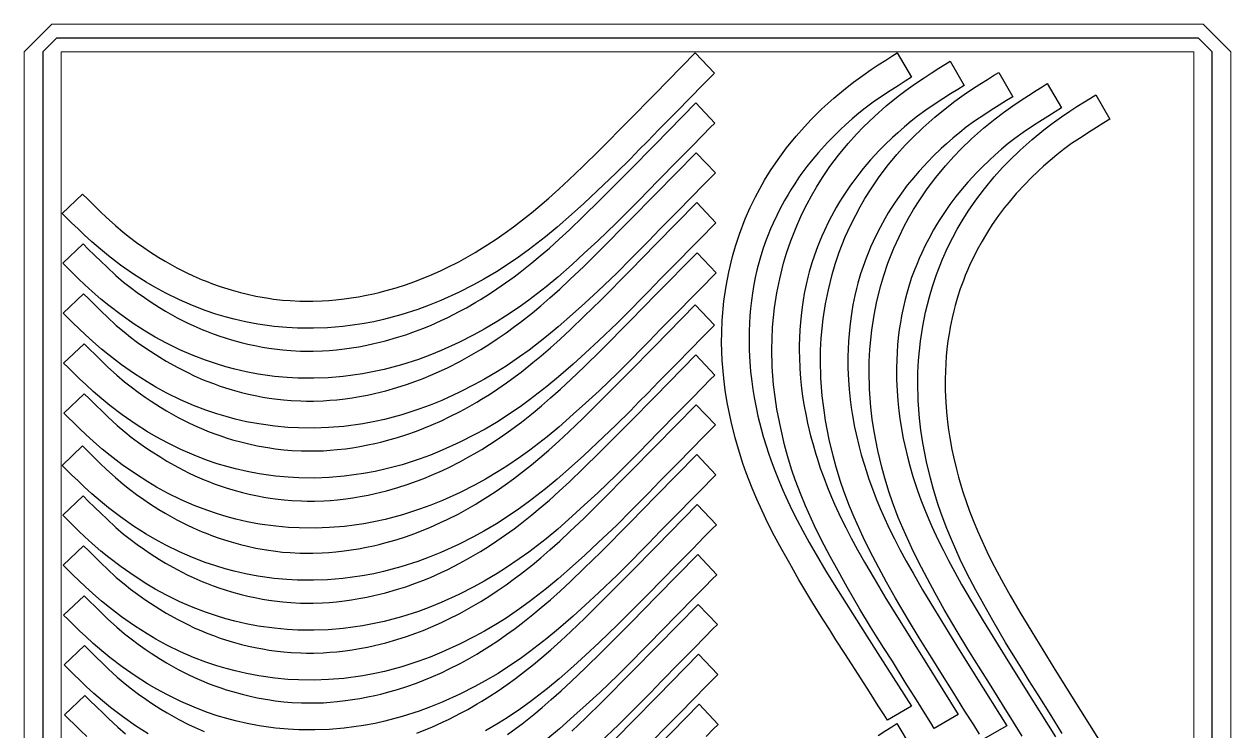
# Model space of a CAD drawing. Header units: millimetres. Extents: x -10628 to 24720, y -21829 to 4032.
# Drawn here: x 13649 to 14949, y -15061 to -14300 of the extents above; entities that cross this region are included whole.
import ezdxf
from ezdxf.enums import TextEntityAlignment as Align
from ezdxf.lldxf.tags import DXFTag

# ---------------------------------------------------------------- set-up
doc = ezdxf.new("R2010")
doc.units = ezdxf.units.MM
doc.layers.add('layer khung van cnc', color=7, linetype='Continuous', lineweight=25, true_color=0xfbf59b)
doc.layers.add('layer mau', color=7, linetype='Continuous')
doc.styles.add('Text Dim', font='arial.ttf')
tags = doc.linetypes.add('KVVIENMAY', pattern='A,46.311228,-10.280676,["KV VIỀN MÁY",Text Dim,S=10.028098,R=0,X=0,Y=-4.346144],-100.988212', length=157.580116).pattern_tags.tags
tags[6] = DXFTag(74, 10)

# ---------------------------------------------------------------- blocks, each defined once
blk = doc.blocks.new('khung van cnc')
at = {"lineweight": 5}
blk.add_lwpolyline([(-193, -99.4), (-193, 2370.6), (-223, 2400.6), (-1463, 2400.6), (-1493, 2370.6), (-1493, -99.4)], close=True, dxfattribs=at)
at = {"color": 1, "linetype": 'KVVIENMAY'}
blk.add_lwpolyline([(-511.9, -84.4), (-213, -84.4), (-213, 2370.6), (-228, 2385.6), (-1458, 2385.6), (-1473, 2370.6), (-1473, -84.4), (-1172.8, -84.4)], dxfattribs=at)
at = {"lineweight": 5}
blk.add_lwpolyline([(-513.5, -69.4), (-233, -69.4), (-233, 2370.6), (-1453, 2370.6), (-1453, -69.4), (-1173, -69.4)], dxfattribs=at)
at = {"layer": 'layer mau'}
for tag, p in [('ÁGF', (-518, -155.9)), ('TENFILE', (-518, -268.9)), ('TENFILE', (-518, -381.8)), ('TENFILE', (-518, -494.8))]:
    blk.add_attdef(tag, text='', height=30, dxfattribs=at).set_placement(p, align=Align.MIDDLE_CENTER)

msp = doc.modelspace()

# ---------------------------------------------------------------- linework, layer by layer
for points in [[(14387.613, -14357.808), (14379.578, -14366.072), (14367.28, -14378.645), (14351.334, -14394.817), (14332.718, -14413.57), (14320.503, -14426.354), (14311.632, -14435.28), (14302.064, -14445.009), (14286.307, -14460.766), (14266.504, -14479.66), (14251.856, -14493.158), (14238.768, -14505.035), (14223.296, -14518.742), (14210.713, -14529.149), (14192.021, -14543.543), (14181.733, -14550.971), (14167.237, -14560.819), (14157.977, -14566.696), (14144.094, -14574.86), (14133.122, -14580.836), (14116.806, -14589.092), (14097.901, -14597.741), (14085.377, -14602.863), (14073.176, -14607.383), (14054.853, -14613.283), (14036.191, -14618.231), (14025.702, -14620.543), (14012.997, -14622.912), (13992.286, -14625.748), (13975.922, -14627.089), (13960.578, -14627.637), (13943.456, -14627.466), (13931.921, -14626.884), (13918.201, -14625.646), (13900.784, -14623.209), (13887.604, -14620.701), (13875.303, -14617.835), (13865.755, -14615.291), (13855.543, -14612.25), (13843.868, -14608.333), (13830.448, -14603.205), (13816.394, -14597.108), (13801.723, -14589.911), (13789.825, -14583.419), (13780.527, -14577.944), (13766.953, -14569.28), (13752.912, -14559.486), (13739.845, -14549.507), (13731.252, -14542.489), (13721.95, -14534.448), (13713.789, -14526.992), (13707.172, -14520.714), (13700.177, -14513.92), (13694.739, -14508.562), (13690.01, -14503.874), (13711.964, -14483.044), (13717.599, -14488.577), (13724.162, -14495.016), (13731.413, -14502.111), (13737.414, -14507.884), (13747.289, -14517.005), (13755.631, -14524.113), (13762.617, -14529.628), (13770.21, -14535.28), (13777.987, -14540.707), (13784.161, -14544.924), (13794.259, -14551.37), (13800.935, -14555.397), (13813.423, -14562.466), (13824.178, -14567.922), (13831.161, -14571.235), (13840.952, -14575.478), (13844.934, -14577.053), (13851.98, -14579.761), (13859.245, -14582.365), (13864.969, -14584.212), (13871.923, -14586.354), (13882.234, -14589.157), (13889.582, -14590.981), (13898.664, -14592.937), (13905.279, -14594.157), (13912.111, -14595.261), (13917.713, -14596.093), (13927.289, -14597.195), (13935.692, -14597.876), (13946.09, -14598.411), (13951.991, -14598.519), (13959.857, -14598.52), (13969.948, -14598.215), (13977.128, -14597.707), (13984.854, -14597.059), (13993.709, -14596.051), (14001.294, -14594.976), (14009.115, -14593.699), (14017.744, -14592.039), (14025.377, -14590.424), (14031.56, -14588.948), (14037.665, -14587.411), (14049.632, -14583.982), (14059.761, -14580.808), (14070.004, -14577.155), (14077.898, -14574.124), (14086.118, -14570.746), (14097.688, -14565.595), (14104.787, -14562.211), (14117.175, -14555.915), (14124.918, -14551.696), (14135.063, -14545.876), (14140.074, -14542.836), (14148.62, -14537.531), (14157.648, -14531.578), (14167.198, -14524.986), (14176.359, -14518.352), (14182.786, -14513.496), (14195.598, -14503.361), (14204.577, -14495.906), (14214.351, -14487.465), (14224.95, -14477.97), (14235.959, -14467.756), (14250.886, -14453.497), (14268.643, -14436.029), (14300.558, -14403.888), (14328.143, -14375.874), (14372.027, -14331.132), (14392.688, -14352.907)], [(14575.344, -15043.732), (14569.093, -15034.049), (14559.598, -15019.244), (14547.415, -15000.077), (14533.315, -14977.73), (14523.595, -14962.958), (14516.886, -14952.311), (14509.551, -14940.805), (14497.73, -14921.916), (14483.759, -14898.38), (14473.89, -14881.078), (14465.251, -14865.659), (14455.363, -14847.507), (14448.043, -14832.91), (14438.208, -14811.466), (14433.277, -14799.774), (14426.931, -14783.439), (14423.28, -14773.097), (14418.438, -14757.736), (14415.075, -14745.704), (14410.689, -14727.951), (14406.5, -14707.588), (14404.318, -14694.235), (14402.649, -14681.33), (14401.009, -14662.151), (14400.373, -14642.855), (14400.472, -14632.114), (14401.013, -14619.202), (14402.894, -14598.382), (14405.257, -14582.135), (14408.165, -14567.059), (14412.172, -14550.411), (14415.326, -14539.301), (14419.61, -14526.208), (14425.891, -14509.781), (14431.291, -14497.499), (14436.843, -14486.155), (14441.463, -14477.42), (14446.717, -14468.151), (14453.153, -14457.652), (14461.16, -14445.724), (14470.254, -14433.395), (14480.558, -14420.711), (14489.553, -14410.573), (14496.974, -14402.74), (14508.463, -14391.454), (14521.156, -14379.968), (14533.811, -14369.472), (14542.577, -14362.672), (14552.5, -14355.41), (14561.596, -14349.13), (14569.198, -14344.089), (14577.389, -14338.797), (14583.83, -14334.699), (14589.458, -14331.141), (14604.834, -14357.208), (14598.178, -14361.458), (14590.432, -14366.41), (14581.891, -14371.885), (14574.919, -14376.438), (14563.815, -14384.016), (14555.017, -14390.551), (14548.077, -14396.122), (14540.865, -14402.254), (14533.833, -14408.616), (14528.338, -14413.687), (14519.791, -14422.082), (14514.37, -14427.685), (14504.68, -14438.27), (14496.951, -14447.527), (14492.156, -14453.589), (14485.825, -14462.179), (14483.398, -14465.705), (14479.178, -14471.965), (14475.011, -14478.461), (14471.927, -14483.624), (14468.28, -14489.922), (14463.236, -14499.341), (14459.81, -14506.093), (14455.867, -14514.505), (14453.195, -14520.677), (14450.586, -14527.087), (14448.519, -14532.36), (14445.298, -14541.445), (14442.749, -14549.482), (14439.896, -14559.494), (14438.467, -14565.221), (14436.702, -14572.886), (14434.736, -14582.789), (14433.621, -14589.9), (14432.519, -14597.574), (14431.516, -14606.43), (14430.863, -14614.062), (14430.352, -14621.971), (14430.035, -14630.752), (14429.897, -14638.553), (14429.948, -14644.909), (14430.077, -14651.204), (14430.734, -14663.635), (14431.556, -14674.218), (14432.818, -14685.019), (14434.002, -14693.392), (14435.45, -14702.16), (14437.875, -14714.591), (14439.58, -14722.268), (14442.938, -14735.752), (14445.313, -14744.245), (14448.709, -14755.436), (14450.548, -14761.001), (14453.801, -14770.52), (14457.578, -14780.653), (14461.86, -14791.438), (14466.27, -14801.853), (14469.561, -14809.205), (14476.564, -14823.964), (14481.816, -14834.387), (14487.85, -14845.804), (14494.726, -14858.263), (14502.21, -14871.283), (14512.758, -14889.027), (14525.798, -14910.249), (14549.963, -14948.56), (14571.076, -14981.725), (14604.835, -15034.527), (14578.982, -15049.777)], [(14625.721, -15052.474), (14619.561, -15042.733), (14610.204, -15027.84), (14598.201, -15008.561), (14584.31, -14986.082), (14574.73, -14971.22), (14568.12, -14960.511), (14560.893, -14948.937), (14549.249, -14929.938), (14535.498, -14906.273), (14525.791, -14888.879), (14517.297, -14873.38), (14507.58, -14855.137), (14500.396, -14840.472), (14490.762, -14818.937), (14485.94, -14807.2), (14479.747, -14790.806), (14476.193, -14780.43), (14471.495, -14765.024), (14468.244, -14752.961), (14464.024, -14735.169), (14460.026, -14714.767), (14457.969, -14701.394), (14456.421, -14688.474), (14454.96, -14669.281), (14454.504, -14649.98), (14454.703, -14639.24), (14455.365, -14626.333), (14457.441, -14605.532), (14459.956, -14589.307), (14463.004, -14574.26), (14467.167, -14557.65), (14470.424, -14546.57), (14474.83, -14533.517), (14481.264, -14517.15), (14486.779, -14504.919), (14492.437, -14493.627), (14497.139, -14484.936), (14502.479, -14475.716), (14509.012, -14465.277), (14517.131, -14453.425), (14526.339, -14441.182), (14536.762, -14428.595), (14545.851, -14418.541), (14553.345, -14410.777), (14564.938, -14399.6), (14577.738, -14388.233), (14590.491, -14377.855), (14599.321, -14371.137), (14609.311, -14363.969), (14618.465, -14357.774), (14626.114, -14352.804), (14634.353, -14347.589), (14640.832, -14343.551), (14646.494, -14340.047), (14661.626, -14366.255), (14654.93, -14370.443), (14647.138, -14375.323), (14638.547, -14380.718), (14631.532, -14385.205), (14620.358, -14392.68), (14611.5, -14399.132), (14604.507, -14404.638), (14597.239, -14410.702), (14590.147, -14416.998), (14584.605, -14422.018), (14575.98, -14430.332), (14570.507, -14435.884), (14560.719, -14446.378), (14552.903, -14455.562), (14548.052, -14461.579), (14541.641, -14470.11), (14539.181, -14473.614), (14534.902, -14479.834), (14530.675, -14486.29), (14527.543, -14491.425), (14523.837, -14497.687), (14518.705, -14507.059), (14515.216, -14513.779), (14511.195, -14522.154), (14508.465, -14528.301), (14505.797, -14534.686), (14503.681, -14539.94), (14500.374, -14548.994), (14497.751, -14557.006), (14494.805, -14566.992), (14493.322, -14572.705), (14491.485, -14580.354), (14489.427, -14590.237), (14488.245, -14597.338), (14487.072, -14605.001), (14485.986, -14613.847), (14485.261, -14621.473), (14484.677, -14629.376), (14484.277, -14638.154), (14484.067, -14645.954), (14484.059, -14652.31), (14484.129, -14658.606), (14484.67, -14671.043), (14485.392, -14681.633), (14486.554, -14692.445), (14487.66, -14700.828), (14489.025, -14709.61), (14491.334, -14722.063), (14492.968, -14729.755), (14496.199, -14743.271), (14498.495, -14751.785), (14501.786, -14763.008), (14503.573, -14768.589), (14506.737, -14778.138), (14510.419, -14788.306), (14514.6, -14799.131), (14518.913, -14809.586), (14522.134, -14816.969), (14528.999, -14831.793), (14534.153, -14842.264), (14540.08, -14853.738), (14546.84, -14866.26), (14554.202, -14879.349), (14564.583, -14897.191), (14577.425, -14918.534), (14601.23, -14957.069), (14622.033, -14990.43), (14655.297, -15043.545), (14629.303, -15058.553)], [(14388.131, -14411.548), (14380.096, -14419.812), (14367.798, -14432.385), (14351.852, -14448.557), (14333.236, -14467.31), (14321.02, -14480.094), (14312.15, -14489.02), (14302.582, -14498.749), (14286.825, -14514.506), (14267.022, -14533.4), (14252.374, -14546.898), (14239.286, -14558.775), (14223.814, -14572.482), (14211.231, -14582.889), (14192.539, -14597.283), (14182.251, -14604.711), (14167.755, -14614.559), (14158.495, -14620.436), (14144.611, -14628.6), (14133.64, -14634.576), (14117.324, -14642.832), (14098.419, -14651.481), (14085.895, -14656.603), (14073.693, -14661.123), (14055.371, -14667.023), (14036.709, -14671.971), (14026.22, -14674.283), (14013.515, -14676.652), (13992.804, -14679.488), (13976.44, -14680.829), (13961.096, -14681.377), (13943.974, -14681.206), (13932.439, -14680.624), (13918.719, -14679.386), (13901.302, -14676.949), (13888.122, -14674.441), (13875.821, -14671.575), (13866.273, -14669.031), (13856.061, -14665.99), (13844.386, -14662.073), (13830.966, -14656.945), (13816.912, -14650.848), (13802.241, -14643.651), (13790.343, -14637.159), (13781.045, -14631.684), (13767.47, -14623.02), (13753.43, -14613.226), (13740.363, -14603.247), (13731.77, -14596.229), (13722.468, -14588.188), (13714.307, -14580.732), (13707.69, -14574.454), (13700.695, -14567.66), (13695.257, -14562.302), (13690.528, -14557.614), (13712.482, -14536.784), (13718.116, -14542.317), (13724.68, -14548.756), (13731.931, -14555.851), (13737.932, -14561.624), (13747.807, -14570.745), (13756.149, -14577.853), (13763.134, -14583.368), (13770.728, -14589.02), (13778.505, -14594.447), (13784.679, -14598.664), (13794.776, -14605.11), (13801.453, -14609.137), (13813.941, -14616.206), (13824.696, -14621.662), (13831.679, -14624.975), (13841.47, -14629.218), (13845.452, -14630.793), (13852.498, -14633.501), (13859.763, -14636.105), (13865.487, -14637.952), (13872.441, -14640.094), (13882.752, -14642.897), (13890.1, -14644.721), (13899.182, -14646.677), (13905.797, -14647.897), (13912.629, -14649.001), (13918.231, -14649.833), (13927.807, -14650.935), (13936.21, -14651.616), (13946.608, -14652.151), (13952.509, -14652.259), (13960.375, -14652.26), (13970.466, -14651.955), (13977.646, -14651.447), (13985.372, -14650.799), (13994.227, -14649.791), (14001.812, -14648.716), (14009.633, -14647.439), (14018.262, -14645.779), (14025.895, -14644.164), (14032.078, -14642.688), (14038.183, -14641.151), (14050.15, -14637.723), (14060.279, -14634.548), (14070.522, -14630.895), (14078.416, -14627.864), (14086.636, -14624.486), (14098.206, -14619.335), (14105.305, -14615.951), (14117.693, -14609.655), (14125.436, -14605.436), (14135.581, -14599.616), (14140.592, -14596.576), (14149.138, -14591.271), (14158.166, -14585.318), (14167.716, -14578.726), (14176.877, -14572.092), (14183.304, -14567.236), (14196.116, -14557.101), (14205.095, -14549.646), (14214.869, -14541.205), (14225.468, -14531.71), (14236.477, -14521.496), (14251.404, -14507.237), (14269.161, -14489.769), (14301.076, -14457.628), (14328.661, -14429.614), (14372.545, -14384.872), (14393.206, -14406.647)], [(14388.649, -14465.288), (14380.614, -14473.552), (14368.316, -14486.125), (14352.37, -14502.297), (14333.754, -14521.05), (14321.538, -14533.834), (14312.668, -14542.76), (14303.1, -14552.489), (14287.343, -14568.246), (14267.54, -14587.14), (14252.892, -14600.638), (14239.804, -14612.515), (14224.332, -14626.222), (14211.748, -14636.629), (14193.057, -14651.023), (14182.769, -14658.451), (14168.273, -14668.299), (14159.013, -14674.176), (14145.129, -14682.34), (14134.158, -14688.316), (14117.842, -14696.572), (14098.937, -14705.221), (14086.413, -14710.343), (14074.211, -14714.863), (14055.889, -14720.763), (14037.227, -14725.711), (14026.737, -14728.023), (14014.033, -14730.392), (13993.322, -14733.228), (13976.958, -14734.569), (13961.614, -14735.117), (13944.492, -14734.946), (13932.957, -14734.364), (13919.237, -14733.126), (13901.82, -14730.689), (13888.64, -14728.181), (13876.339, -14725.315), (13866.791, -14722.771), (13856.579, -14719.73), (13844.904, -14715.813), (13831.484, -14710.685), (13817.43, -14704.588), (13802.758, -14697.391), (13790.861, -14690.899), (13781.563, -14685.424), (13767.988, -14676.76), (13753.948, -14666.966), (13740.881, -14656.987), (13732.288, -14649.969), (13722.986, -14641.928), (13714.825, -14634.472), (13708.208, -14628.194), (13701.213, -14621.4), (13695.775, -14616.042), (13691.046, -14611.354), (13713, -14590.524), (13718.634, -14596.057), (13725.198, -14602.496), (13732.449, -14609.591), (13738.45, -14615.364), (13748.325, -14624.485), (13756.667, -14631.593), (13763.652, -14637.108), (13771.246, -14642.76), (13779.023, -14648.187), (13785.197, -14652.404), (13795.294, -14658.85), (13801.971, -14662.877), (13814.459, -14669.946), (13825.214, -14675.402), (13832.197, -14678.715), (13841.988, -14682.958), (13845.969, -14684.533), (13853.016, -14687.241), (13860.281, -14689.845), (13866.005, -14691.692), (13872.959, -14693.834), (13883.27, -14696.637), (13890.618, -14698.461), (13899.7, -14700.417), (13906.315, -14701.637), (13913.147, -14702.741), (13918.749, -14703.573), (13928.325, -14704.675), (13936.728, -14705.356), (13947.126, -14705.891), (13953.027, -14705.999), (13960.893, -14706), (13970.984, -14705.695), (13978.164, -14705.187), (13985.89, -14704.539), (13994.745, -14703.531), (14002.329, -14702.456), (14010.151, -14701.179), (14018.78, -14699.519), (14026.413, -14697.904), (14032.596, -14696.428), (14038.701, -14694.891), (14050.668, -14691.463), (14060.797, -14688.288), (14071.04, -14684.635), (14078.934, -14681.604), (14087.154, -14678.226), (14098.724, -14673.075), (14105.823, -14669.691), (14118.211, -14663.395), (14125.954, -14659.176), (14136.099, -14653.356), (14141.109, -14650.316), (14149.656, -14645.011), (14158.684, -14639.058), (14168.234, -14632.466), (14177.395, -14625.832), (14183.822, -14620.976), (14196.634, -14610.841), (14205.613, -14603.386), (14215.387, -14594.945), (14225.986, -14585.45), (14236.995, -14575.236), (14251.922, -14560.977), (14269.678, -14543.509), (14301.594, -14511.368), (14329.178, -14483.354), (14373.063, -14438.612), (14393.723, -14460.387)], [(14389.167, -14519.028), (14381.132, -14527.292), (14368.834, -14539.865), (14352.888, -14556.037), (14334.272, -14574.79), (14322.056, -14587.574), (14313.186, -14596.5), (14303.618, -14606.229), (14287.861, -14621.986), (14268.058, -14640.88), (14253.41, -14654.378), (14240.322, -14666.255), (14224.85, -14679.962), (14212.266, -14690.369), (14193.575, -14704.763), (14183.287, -14712.191), (14168.791, -14722.039), (14159.531, -14727.916), (14145.647, -14736.08), (14134.676, -14742.056), (14118.36, -14750.312), (14099.455, -14758.961), (14086.931, -14764.083), (14074.729, -14768.603), (14056.407, -14774.503), (14037.745, -14779.451), (14027.255, -14781.763), (14014.551, -14784.132), (13993.84, -14786.968), (13977.476, -14788.309), (13962.132, -14788.857), (13945.01, -14788.686), (13933.475, -14788.104), (13919.755, -14786.866), (13902.338, -14784.429), (13889.158, -14781.921), (13876.857, -14779.055), (13867.309, -14776.511), (13857.097, -14773.47), (13845.422, -14769.553), (13832.002, -14764.425), (13817.948, -14758.328), (13803.276, -14751.131), (13791.379, -14744.639), (13782.081, -14739.164), (13768.506, -14730.5), (13754.466, -14720.706), (13741.398, -14710.727), (13732.805, -14703.709), (13723.503, -14695.668), (13715.343, -14688.212), (13708.725, -14681.934), (13701.731, -14675.14), (13696.293, -14669.782), (13691.564, -14665.094), (13713.518, -14644.264), (13719.152, -14649.797), (13725.716, -14656.236), (13732.967, -14663.331), (13738.968, -14669.104), (13748.843, -14678.225), (13757.184, -14685.333), (13764.17, -14690.848), (13771.764, -14696.5), (13779.541, -14701.927), (13785.715, -14706.144), (13795.812, -14712.59), (13802.488, -14716.617), (13814.977, -14723.686), (13825.732, -14729.142), (13832.715, -14732.455), (13842.506, -14736.698), (13846.487, -14738.273), (13853.534, -14740.981), (13860.799, -14743.585), (13866.522, -14745.432), (13873.477, -14747.574), (13883.788, -14750.377), (13891.136, -14752.201), (13900.218, -14754.157), (13906.833, -14755.377), (13913.665, -14756.481), (13919.267, -14757.313), (13928.843, -14758.415), (13937.246, -14759.096), (13947.644, -14759.631), (13953.545, -14759.739), (13961.411, -14759.74), (13971.502, -14759.435), (13978.682, -14758.927), (13986.408, -14758.279), (13995.263, -14757.271), (14002.847, -14756.196), (14010.669, -14754.919), (14019.298, -14753.259), (14026.931, -14751.644), (14033.114, -14750.168), (14039.219, -14748.631), (14051.186, -14745.203), (14061.315, -14742.028), (14071.558, -14738.375), (14079.452, -14735.344), (14087.672, -14731.966), (14099.242, -14726.815), (14106.341, -14723.431), (14118.729, -14717.135), (14126.472, -14712.916), (14136.617, -14707.096), (14141.627, -14704.056), (14150.174, -14698.751), (14159.202, -14692.798), (14168.752, -14686.206), (14177.912, -14679.572), (14184.339, -14674.716), (14197.152, -14664.581), (14206.131, -14657.126), (14215.905, -14648.685), (14226.504, -14639.19), (14237.513, -14628.976), (14252.439, -14614.717), (14270.196, -14597.249), (14302.112, -14565.108), (14329.696, -14537.094), (14373.581, -14492.352), (14394.241, -14514.127)], [(14389.464, -14572.993), (14381.429, -14581.256), (14369.131, -14593.83), (14353.185, -14610.001), (14334.569, -14628.754), (14322.353, -14641.539), (14313.483, -14650.465), (14303.915, -14660.193), (14288.158, -14675.95), (14268.355, -14694.844), (14253.707, -14708.342), (14240.619, -14720.219), (14225.147, -14733.926), (14212.564, -14744.334), (14193.872, -14758.727), (14183.584, -14766.156), (14169.088, -14776.003), (14159.828, -14781.881), (14145.944, -14790.044), (14134.973, -14796.02), (14118.657, -14804.276), (14099.752, -14812.925), (14087.228, -14818.047), (14075.026, -14822.567), (14056.704, -14828.467), (14038.042, -14833.415), (14027.552, -14835.728), (14014.848, -14838.097), (13994.137, -14840.933), (13977.773, -14842.274), (13962.429, -14842.821), (13945.307, -14842.65), (13933.772, -14842.068), (13920.052, -14840.83), (13902.635, -14838.394), (13889.455, -14835.886), (13877.154, -14833.02), (13867.606, -14830.476), (13857.394, -14827.435), (13845.719, -14823.518), (13832.299, -14818.39), (13818.245, -14812.293), (13803.574, -14805.096), (13791.676, -14798.604), (13782.378, -14793.128), (13768.803, -14784.464), (13754.763, -14774.67), (13741.696, -14764.691), (13733.103, -14757.673), (13723.801, -14749.632), (13715.64, -14742.176), (13709.023, -14735.899), (13702.028, -14729.104), (13696.59, -14723.746), (13691.861, -14719.059), (13713.815, -14698.228), (13719.449, -14703.762), (13726.013, -14710.2), (13733.264, -14717.295), (13739.265, -14723.069), (13749.14, -14732.189), (13757.482, -14739.297), (13764.467, -14744.812), (13772.061, -14750.464), (13779.838, -14755.891), (13786.012, -14760.108), (13796.109, -14766.554), (13802.786, -14770.581), (13815.274, -14777.65), (13826.029, -14783.106), (13833.012, -14786.419), (13842.803, -14790.663), (13846.784, -14792.237), (13853.831, -14794.945), (13861.096, -14797.549), (13866.82, -14799.396), (13873.774, -14801.538), (13884.085, -14804.341), (13891.433, -14806.166), (13900.515, -14808.122), (13907.13, -14809.341), (13913.962, -14810.446), (13919.564, -14811.277), (13929.14, -14812.379), (13937.543, -14813.061), (13947.941, -14813.595), (13953.842, -14813.704), (13961.708, -14813.704), (13971.799, -14813.399), (13978.979, -14812.891), (13986.705, -14812.243), (13995.56, -14811.235), (14003.145, -14810.16), (14010.966, -14808.884), (14019.595, -14807.224), (14027.228, -14805.608), (14033.411, -14804.133), (14039.516, -14802.595), (14051.483, -14799.167), (14061.612, -14795.993), (14071.855, -14792.34), (14079.749, -14789.308), (14087.969, -14785.931), (14099.539, -14780.78), (14106.638, -14777.396), (14119.026, -14771.099), (14126.769, -14766.88), (14136.914, -14761.06), (14141.925, -14758.02), (14150.471, -14752.715), (14159.499, -14746.762), (14169.049, -14740.17), (14178.21, -14733.536), (14184.637, -14728.68), (14197.449, -14718.545), (14206.428, -14711.09), (14216.202, -14702.649), (14226.801, -14693.154), (14237.81, -14682.94), (14252.737, -14668.682), (14270.494, -14651.213), (14302.409, -14619.072), (14329.993, -14591.059), (14373.878, -14546.317), (14394.538, -14568.091)], [(14387.613, -14629.138), (14379.578, -14637.402), (14367.28, -14649.975), (14351.334, -14666.147), (14332.718, -14684.9), (14320.503, -14697.684), (14311.632, -14706.61), (14302.064, -14716.339), (14286.307, -14732.096), (14266.504, -14750.99), (14251.856, -14764.488), (14238.768, -14776.365), (14223.296, -14790.071), (14210.713, -14800.479), (14192.021, -14814.873), (14181.733, -14822.301), (14167.237, -14832.149), (14157.977, -14838.026), (14144.094, -14846.19), (14133.122, -14852.166), (14116.806, -14860.422), (14097.901, -14869.071), (14085.377, -14874.192), (14073.176, -14878.713), (14054.853, -14884.613), (14036.191, -14889.561), (14025.702, -14891.873), (14012.997, -14894.242), (13992.286, -14897.078), (13975.922, -14898.419), (13960.578, -14898.967), (13943.456, -14898.796), (13931.921, -14898.214), (13918.201, -14896.976), (13900.784, -14894.539), (13887.604, -14892.031), (13875.303, -14889.165), (13865.755, -14886.621), (13855.543, -14883.58), (13843.868, -14879.663), (13830.448, -14874.535), (13816.394, -14868.438), (13801.723, -14861.241), (13789.825, -14854.749), (13780.527, -14849.274), (13766.953, -14840.609), (13752.912, -14830.816), (13739.845, -14820.837), (13731.252, -14813.819), (13721.95, -14805.778), (13713.789, -14798.322), (13707.172, -14792.044), (13700.177, -14785.25), (13694.739, -14779.892), (13690.01, -14775.204), (13711.964, -14754.374), (13717.599, -14759.907), (13724.162, -14766.346), (13731.413, -14773.441), (13737.414, -14779.214), (13747.289, -14788.335), (13755.631, -14795.443), (13762.617, -14800.958), (13770.21, -14806.61), (13777.987, -14812.037), (13784.161, -14816.254), (13794.259, -14822.7), (13800.935, -14826.727), (13813.423, -14833.796), (13824.178, -14839.252), (13831.161, -14842.565), (13840.952, -14846.808), (13844.934, -14848.383), (13851.98, -14851.091), (13859.245, -14853.695), (13864.969, -14855.542), (13871.923, -14857.684), (13882.234, -14860.487), (13889.582, -14862.311), (13898.664, -14864.267), (13905.279, -14865.487), (13912.111, -14866.591), (13917.713, -14867.423), (13927.289, -14868.525), (13935.692, -14869.206), (13946.09, -14869.741), (13951.991, -14869.849), (13959.857, -14869.85), (13969.948, -14869.545), (13977.128, -14869.037), (13984.854, -14868.389), (13993.709, -14867.381), (14001.294, -14866.306), (14009.115, -14865.029), (14017.744, -14863.369), (14025.377, -14861.753), (14031.56, -14860.278), (14037.665, -14858.741), (14049.632, -14855.312), (14059.761, -14852.138), (14070.004, -14848.485), (14077.898, -14845.454), (14086.118, -14842.076), (14097.688, -14836.925), (14104.787, -14833.541), (14117.175, -14827.245), (14124.918, -14823.026), (14135.063, -14817.206), (14140.074, -14814.166), (14148.62, -14808.861), (14157.648, -14802.908), (14167.198, -14796.316), (14176.359, -14789.682), (14182.786, -14784.826), (14195.598, -14774.691), (14204.577, -14767.236), (14214.351, -14758.795), (14224.95, -14749.3), (14235.959, -14739.086), (14250.886, -14724.827), (14268.643, -14707.359), (14300.558, -14675.218), (14328.143, -14647.204), (14372.027, -14602.462), (14392.688, -14624.237)], [(14388.131, -14682.878), (14380.096, -14691.142), (14367.798, -14703.715), (14351.852, -14719.887), (14333.236, -14738.64), (14321.02, -14751.424), (14312.15, -14760.35), (14302.582, -14770.079), (14286.825, -14785.836), (14267.022, -14804.73), (14252.374, -14818.228), (14239.286, -14830.105), (14223.814, -14843.811), (14211.231, -14854.219), (14192.539, -14868.613), (14182.251, -14876.041), (14167.755, -14885.889), (14158.495, -14891.766), (14144.611, -14899.93), (14133.64, -14905.906), (14117.324, -14914.162), (14098.419, -14922.811), (14085.895, -14927.932), (14073.693, -14932.453), (14055.371, -14938.353), (14036.709, -14943.301), (14026.22, -14945.613), (14013.515, -14947.982), (13992.804, -14950.818), (13976.44, -14952.159), (13961.096, -14952.707), (13943.974, -14952.536), (13932.439, -14951.954), (13918.719, -14950.716), (13901.302, -14948.279), (13888.122, -14945.771), (13875.821, -14942.905), (13866.273, -14940.361), (13856.061, -14937.32), (13844.386, -14933.403), (13830.966, -14928.275), (13816.912, -14922.178), (13802.241, -14914.981), (13790.343, -14908.489), (13781.045, -14903.014), (13767.47, -14894.349), (13753.43, -14884.556), (13740.363, -14874.577), (13731.77, -14867.559), (13722.468, -14859.518), (13714.307, -14852.062), (13707.69, -14845.784), (13700.695, -14838.99), (13695.257, -14833.632), (13690.528, -14828.944), (13712.482, -14808.114), (13718.116, -14813.647), (13724.68, -14820.086), (13731.931, -14827.181), (13737.932, -14832.954), (13747.807, -14842.075), (13756.149, -14849.183), (13763.134, -14854.698), (13770.728, -14860.35), (13778.505, -14865.777), (13784.679, -14869.994), (13794.776, -14876.44), (13801.453, -14880.467), (13813.941, -14887.536), (13824.696, -14892.992), (13831.679, -14896.305), (13841.47, -14900.548), (13845.452, -14902.123), (13852.498, -14904.831), (13859.763, -14907.435), (13865.487, -14909.282), (13872.441, -14911.424), (13882.752, -14914.227), (13890.1, -14916.051), (13899.182, -14918.007), (13905.797, -14919.227), (13912.629, -14920.331), (13918.231, -14921.163), (13927.807, -14922.265), (13936.21, -14922.946), (13946.608, -14923.481), (13952.509, -14923.589), (13960.375, -14923.59), (13970.466, -14923.285), (13977.646, -14922.777), (13985.372, -14922.129), (13994.227, -14921.121), (14001.812, -14920.046), (14009.633, -14918.769), (14018.262, -14917.109), (14025.895, -14915.493), (14032.078, -14914.018), (14038.183, -14912.481), (14050.15, -14909.052), (14060.279, -14905.878), (14070.522, -14902.225), (14078.416, -14899.194), (14086.636, -14895.816), (14098.206, -14890.665), (14105.305, -14887.281), (14117.693, -14880.985), (14125.436, -14876.766), (14135.581, -14870.946), (14140.592, -14867.906), (14149.138, -14862.601), (14158.166, -14856.648), (14167.716, -14850.056), (14176.877, -14843.422), (14183.304, -14838.566), (14196.116, -14828.431), (14205.095, -14820.976), (14214.869, -14812.535), (14225.468, -14803.04), (14236.477, -14792.826), (14251.404, -14778.567), (14269.161, -14761.099), (14301.076, -14728.958), (14328.661, -14700.944), (14372.545, -14656.202), (14393.206, -14677.977)], [(14388.649, -14736.618), (14380.614, -14744.882), (14368.316, -14757.455), (14352.37, -14773.627), (14333.754, -14792.38), (14321.538, -14805.164), (14312.668, -14814.09), (14303.1, -14823.819), (14287.343, -14839.576), (14267.54, -14858.47), (14252.892, -14871.968), (14239.804, -14883.845), (14224.332, -14897.551), (14211.748, -14907.959), (14193.057, -14922.353), (14182.769, -14929.781), (14168.273, -14939.629), (14159.013, -14945.506), (14145.129, -14953.67), (14134.158, -14959.646), (14117.842, -14967.902), (14098.937, -14976.551), (14086.413, -14981.673), (14074.211, -14986.193), (14055.889, -14992.093), (14037.227, -14997.041), (14026.737, -14999.353), (14014.033, -15001.722), (13993.322, -15004.558), (13976.958, -15005.899), (13961.614, -15006.447), (13944.492, -15006.276), (13932.957, -15005.694), (13919.237, -15004.456), (13901.82, -15002.019), (13888.64, -14999.511), (13876.339, -14996.645), (13866.791, -14994.101), (13856.579, -14991.06), (13844.904, -14987.143), (13831.484, -14982.015), (13817.43, -14975.918), (13802.758, -14968.721), (13790.861, -14962.229), (13781.563, -14956.754), (13767.988, -14948.089), (13753.948, -14938.296), (13740.881, -14928.317), (13732.288, -14921.299), (13722.986, -14913.258), (13714.825, -14905.802), (13708.208, -14899.524), (13701.213, -14892.73), (13695.775, -14887.372), (13691.046, -14882.684), (13713, -14861.854), (13718.634, -14867.387), (13725.198, -14873.826), (13732.449, -14880.921), (13738.45, -14886.694), (13748.325, -14895.815), (13756.667, -14902.923), (13763.652, -14908.438), (13771.246, -14914.09), (13779.023, -14919.517), (13785.197, -14923.734), (13795.294, -14930.18), (13801.971, -14934.207), (13814.459, -14941.276), (13825.214, -14946.732), (13832.197, -14950.045), (13841.988, -14954.288), (13845.969, -14955.863), (13853.016, -14958.571), (13860.281, -14961.175), (13866.005, -14963.022), (13872.959, -14965.164), (13883.27, -14967.967), (13890.618, -14969.791), (13899.7, -14971.747), (13906.315, -14972.967), (13913.147, -14974.071), (13918.749, -14974.903), (13928.325, -14976.005), (13936.728, -14976.686), (13947.126, -14977.221), (13953.027, -14977.329), (13960.893, -14977.33), (13970.984, -14977.025), (13978.164, -14976.517), (13985.89, -14975.869), (13994.745, -14974.861), (14002.329, -14973.786), (14010.151, -14972.509), (14018.78, -14970.849), (14026.413, -14969.233), (14032.596, -14967.758), (14038.701, -14966.221), (14050.668, -14962.792), (14060.797, -14959.618), (14071.04, -14955.965), (14078.934, -14952.934), (14087.154, -14949.556), (14098.724, -14944.405), (14105.823, -14941.021), (14118.211, -14934.725), (14125.954, -14930.506), (14136.099, -14924.686), (14141.109, -14921.646), (14149.656, -14916.341), (14158.684, -14910.388), (14168.234, -14903.796), (14177.395, -14897.162), (14183.822, -14892.306), (14196.634, -14882.171), (14205.613, -14874.716), (14215.387, -14866.275), (14225.986, -14856.78), (14236.995, -14846.566), (14251.922, -14832.307), (14269.678, -14814.839), (14301.594, -14782.698), (14329.178, -14754.684), (14373.063, -14709.942), (14393.723, -14731.717)], [(14389.167, -14790.358), (14381.132, -14798.622), (14368.834, -14811.195), (14352.888, -14827.367), (14334.272, -14846.12), (14322.056, -14858.904), (14313.186, -14867.83), (14303.618, -14877.559), (14287.861, -14893.316), (14268.058, -14912.21), (14253.41, -14925.708), (14240.322, -14937.585), (14224.85, -14951.291), (14212.266, -14961.699), (14193.575, -14976.093), (14183.287, -14983.521), (14168.791, -14993.369), (14159.531, -14999.246), (14145.647, -15007.41), (14134.676, -15013.386), (14118.36, -15021.642), (14099.455, -15030.291), (14086.931, -15035.413), (14074.729, -15039.933), (14056.407, -15045.833), (14037.745, -15050.781), (14027.255, -15053.093), (14014.551, -15055.462), (13993.84, -15058.298), (13977.476, -15059.639), (13962.132, -15060.187), (13945.01, -15060.016), (13933.475, -15059.434), (13919.755, -15058.196), (13902.338, -15055.759), (13889.158, -15053.251), (13876.857, -15050.385), (13867.309, -15047.841), (13857.097, -15044.8), (13845.422, -15040.883), (13832.002, -15035.755), (13817.948, -15029.658), (13803.276, -15022.461), (13791.379, -15015.969), (13782.081, -15010.494), (13768.506, -15001.83), (13754.466, -14992.036), (13741.398, -14982.057), (13732.805, -14975.039), (13723.503, -14966.998), (13715.343, -14959.542), (13708.725, -14953.264), (13701.731, -14946.47), (13696.293, -14941.112), (13691.564, -14936.424), (13713.518, -14915.594), (13719.152, -14921.127), (13725.716, -14927.566), (13732.967, -14934.661), (13738.968, -14940.434), (13748.843, -14949.555), (13757.184, -14956.663), (13764.17, -14962.178), (13771.764, -14967.83), (13779.541, -14973.257), (13785.715, -14977.474), (13795.812, -14983.92), (13802.488, -14987.947), (13814.977, -14995.016), (13825.732, -15000.472), (13832.715, -15003.785), (13842.506, -15008.028), (13846.487, -15009.603), (13853.534, -15012.311), (13860.799, -15014.915), (13866.522, -15016.762), (13873.477, -15018.904), (13883.788, -15021.707), (13891.136, -15023.531), (13900.218, -15025.487), (13906.833, -15026.707), (13913.665, -15027.811), (13919.267, -15028.643), (13928.843, -15029.745), (13937.246, -15030.426), (13947.644, -15030.961), (13953.545, -15031.069), (13961.411, -15031.07), (13971.502, -15030.765), (13978.682, -15030.257), (13986.408, -15029.609), (13995.263, -15028.601), (14002.847, -15027.526), (14010.669, -15026.249), (14019.298, -15024.589), (14026.931, -15022.973), (14033.114, -15021.498), (14039.219, -15019.961), (14051.186, -15016.532), (14061.315, -15013.358), (14071.558, -15009.705), (14079.452, -15006.674), (14087.672, -15003.296), (14099.242, -14998.145), (14106.341, -14994.761), (14118.729, -14988.465), (14126.472, -14984.246), (14136.617, -14978.426), (14141.627, -14975.386), (14150.174, -14970.081), (14159.202, -14964.128), (14168.752, -14957.536), (14177.912, -14950.902), (14184.339, -14946.046), (14197.152, -14935.911), (14206.131, -14928.456), (14215.905, -14920.015), (14226.504, -14910.52), (14237.513, -14900.306), (14252.439, -14886.047), (14270.196, -14868.579), (14302.112, -14836.438), (14329.696, -14808.424), (14373.581, -14763.682), (14394.241, -14785.457)]]:
    msp.add_lwpolyline(points, close=True)
for points in [[(14678.097, -15064.512), (14671.938, -15054.771), (14662.581, -15039.878), (14650.578, -15020.599), (14636.687, -14998.12), (14627.106, -14983.258), (14620.497, -14972.549), (14613.27, -14960.975), (14601.626, -14941.976), (14587.875, -14918.311), (14578.168, -14900.917), (14569.674, -14885.418), (14559.956, -14867.175), (14552.773, -14852.51), (14543.139, -14830.975), (14538.317, -14819.238), (14532.124, -14802.844), (14528.57, -14792.468), (14523.872, -14777.062), (14520.621, -14764.999), (14516.401, -14747.207), (14512.403, -14726.806), (14510.346, -14713.432), (14508.798, -14700.513), (14507.337, -14681.319), (14506.881, -14662.018), (14507.08, -14651.278), (14507.742, -14638.371), (14509.818, -14617.571), (14512.333, -14601.346), (14515.381, -14586.298), (14519.544, -14569.688), (14522.801, -14558.608), (14527.207, -14545.556), (14533.641, -14529.188), (14539.156, -14516.957), (14544.813, -14505.665), (14549.515, -14496.974), (14554.856, -14487.754), (14561.389, -14477.316), (14569.508, -14465.463), (14578.716, -14453.22), (14589.138, -14440.633), (14598.228, -14430.579), (14605.722, -14422.816), (14617.315, -14411.638), (14630.115, -14400.271), (14642.868, -14389.893), (14651.697, -14383.176), (14661.688, -14376.007), (14670.842, -14369.812), (14678.491, -14364.842), (14686.73, -14359.627), (14693.209, -14355.589), (14698.871, -14352.085), (14714.002, -14378.294), (14707.307, -14382.481), (14699.515, -14387.361), (14690.923, -14392.756), (14683.909, -14397.244), (14672.735, -14404.718), (14663.876, -14411.17), (14656.884, -14416.676), (14649.615, -14422.74), (14642.524, -14429.036), (14636.982, -14434.056), (14628.357, -14442.37), (14622.884, -14447.922), (14613.096, -14458.416), (14605.28, -14467.601), (14600.429, -14473.618), (14594.017, -14482.148), (14591.557, -14485.652), (14587.279, -14491.872), (14583.052, -14498.328), (14579.92, -14503.463), (14576.214, -14509.726), (14571.082, -14519.097), (14567.593, -14525.817), (14563.572, -14534.192), (14560.842, -14540.339), (14558.174, -14546.725), (14556.058, -14551.978), (14552.751, -14561.032), (14550.128, -14569.044), (14547.181, -14579.03), (14545.699, -14584.743), (14543.862, -14592.392), (14541.804, -14602.275), (14540.622, -14609.376), (14539.449, -14617.039), (14538.363, -14625.885), (14537.638, -14633.511), (14537.054, -14641.414), (14536.654, -14650.193), (14536.444, -14657.992), (14536.436, -14664.348), (14536.505, -14670.644), (14537.047, -14683.081), (14537.769, -14693.671), (14538.931, -14704.484), (14540.037, -14712.866), (14541.402, -14721.648), (14543.711, -14734.101), (14545.344, -14741.793), (14548.576, -14755.309), (14550.871, -14763.823), (14554.163, -14775.046), (14555.95, -14780.627), (14559.114, -14790.176), (14562.796, -14800.344), (14566.977, -14811.169), (14571.29, -14821.624), (14574.511, -14829.007), (14581.376, -14843.831), (14586.53, -14854.302), (14592.457, -14865.776), (14599.216, -14878.298), (14606.579, -14891.387), (14616.96, -14909.229), (14629.802, -14930.572), (14653.607, -14969.107), (14674.41, -15002.468), (14707.674, -15055.583), (14681.68, -15070.591)], [(14724.314, -15066.809), (14714.958, -15051.917), (14702.955, -15032.637), (14689.064, -15010.158), (14679.483, -14995.296), (14672.874, -14984.588), (14665.647, -14973.014), (14654.003, -14954.015), (14640.252, -14930.349), (14630.545, -14912.955), (14622.051, -14897.457), (14612.333, -14879.213), (14605.15, -14864.548), (14595.516, -14843.013), (14590.693, -14831.276), (14584.501, -14814.882), (14580.947, -14804.506), (14576.249, -14789.101), (14572.998, -14777.037), (14568.778, -14759.245), (14564.78, -14738.844), (14562.723, -14725.47), (14561.175, -14712.551), (14559.714, -14693.357), (14559.258, -14674.056), (14559.457, -14663.316), (14560.119, -14650.409), (14562.195, -14629.609), (14564.71, -14613.384), (14567.758, -14598.336), (14571.92, -14581.726), (14575.178, -14570.646), (14579.584, -14557.594), (14586.018, -14541.226), (14591.533, -14528.995), (14597.19, -14517.703), (14601.892, -14509.012), (14607.233, -14499.792), (14613.766, -14489.354), (14621.885, -14477.501), (14631.093, -14465.258), (14641.515, -14452.671), (14650.605, -14442.617), (14658.099, -14434.854), (14669.692, -14423.676), (14682.492, -14412.31), (14695.245, -14401.932), (14704.074, -14395.214), (14714.065, -14388.045), (14723.219, -14381.85), (14730.868, -14376.88), (14739.107, -14371.665), (14745.586, -14367.627), (14751.248, -14364.123), (14766.379, -14390.332), (14759.684, -14394.52), (14751.892, -14399.4), (14743.3, -14404.794), (14736.286, -14409.282), (14725.112, -14416.756), (14716.253, -14423.208), (14709.261, -14428.714), (14701.992, -14434.779), (14694.901, -14441.074), (14689.359, -14446.094), (14680.734, -14454.408), (14675.261, -14459.96), (14665.472, -14470.454), (14657.657, -14479.639), (14652.806, -14485.656), (14646.394, -14494.186), (14643.934, -14497.69), (14639.656, -14503.91), (14635.429, -14510.367), (14632.297, -14515.501), (14628.591, -14521.764), (14623.459, -14531.135), (14619.97, -14537.855), (14615.949, -14546.23), (14613.219, -14552.377), (14610.551, -14558.763), (14608.435, -14564.016), (14605.128, -14573.07), (14602.505, -14581.083), (14599.558, -14591.068), (14598.075, -14596.782), (14596.239, -14604.43), (14594.18, -14614.313), (14592.999, -14621.414), (14591.826, -14629.078), (14590.74, -14637.923), (14590.015, -14645.549), (14589.431, -14653.453), (14589.031, -14662.231), (14588.821, -14670.03), (14588.813, -14676.386), (14588.882, -14682.682), (14589.423, -14695.119), (14590.146, -14705.709), (14591.308, -14716.522), (14592.414, -14724.905), (14593.779, -14733.686), (14596.088, -14746.139), (14597.721, -14753.832), (14600.953, -14767.347), (14603.248, -14775.861), (14606.54, -14787.084), (14608.327, -14792.665), (14611.491, -14802.214), (14615.173, -14812.382), (14619.354, -14823.207), (14623.666, -14833.663), (14626.888, -14841.045), (14633.753, -14855.869), (14638.907, -14866.34), (14644.834, -14877.814), (14651.593, -14890.337), (14658.956, -14903.426), (14669.337, -14921.267), (14682.179, -14942.611), (14705.984, -14981.146), (14726.786, -15014.506), (14760.051, -15067.621)], [(14767.335, -15063.955), (14755.332, -15044.675), (14741.441, -15022.196), (14731.86, -15007.334), (14725.251, -14996.626), (14718.024, -14985.052), (14706.38, -14966.053), (14692.629, -14942.387), (14682.922, -14924.993), (14674.428, -14909.495), (14664.71, -14891.251), (14657.527, -14876.586), (14647.893, -14855.051), (14643.07, -14843.314), (14636.878, -14826.92), (14633.324, -14816.544), (14628.626, -14801.139), (14625.375, -14789.075), (14621.155, -14771.283), (14617.157, -14750.882), (14615.1, -14737.509), (14613.552, -14724.589), (14612.091, -14705.395), (14611.635, -14686.094), (14611.834, -14675.355), (14612.495, -14662.448), (14614.571, -14641.647), (14617.086, -14625.422), (14620.135, -14610.374), (14624.297, -14593.765), (14627.555, -14582.684), (14631.961, -14569.632), (14638.395, -14553.265), (14643.91, -14541.034), (14649.567, -14529.741), (14654.269, -14521.05), (14659.609, -14511.831), (14666.143, -14501.392), (14674.261, -14489.539), (14683.47, -14477.296), (14693.892, -14464.709), (14702.982, -14454.656), (14710.476, -14446.892), (14722.069, -14435.715), (14734.869, -14424.348), (14747.622, -14413.97), (14756.451, -14407.252), (14766.442, -14400.083), (14775.596, -14393.889), (14783.245, -14388.919), (14791.484, -14383.703), (14797.963, -14379.666), (14803.625, -14376.161), (14818.756, -14402.37), (14812.061, -14406.558), (14804.268, -14411.438), (14795.677, -14416.832), (14788.662, -14421.32), (14777.489, -14428.794), (14768.63, -14435.246), (14761.638, -14440.752), (14754.369, -14446.817), (14747.277, -14453.113), (14741.736, -14458.132), (14733.111, -14466.446), (14727.638, -14471.998), (14717.849, -14482.492), (14710.034, -14491.677), (14705.183, -14497.694), (14698.771, -14506.224), (14696.311, -14509.728), (14692.033, -14515.948), (14687.805, -14522.405), (14684.674, -14527.539), (14680.968, -14533.802), (14675.836, -14543.173), (14672.347, -14549.893), (14668.325, -14558.268), (14665.596, -14564.415), (14662.928, -14570.801), (14660.812, -14576.054), (14657.505, -14585.108), (14654.882, -14593.121), (14651.935, -14603.106), (14650.452, -14608.82), (14648.616, -14616.468), (14646.557, -14626.352), (14645.376, -14633.452), (14644.203, -14641.116), (14643.117, -14649.961), (14642.392, -14657.588), (14641.808, -14665.491), (14641.408, -14674.269), (14641.198, -14682.068), (14641.189, -14688.425), (14641.259, -14694.72), (14641.8, -14707.157), (14642.523, -14717.747), (14643.685, -14728.56), (14644.79, -14736.943), (14646.156, -14745.724), (14648.465, -14758.177), (14650.098, -14765.87), (14653.33, -14779.385), (14655.625, -14787.899), (14658.917, -14799.122), (14660.704, -14804.704), (14663.867, -14814.252), (14667.549, -14824.42), (14671.73, -14835.245), (14676.043, -14845.701), (14679.265, -14853.083), (14686.13, -14867.907), (14691.284, -14878.378), (14697.211, -14889.852), (14703.97, -14902.375), (14711.332, -14915.464), (14721.714, -14933.305), (14734.556, -14954.649), (14758.361, -14993.184), (14779.163, -15026.545), (14812.428, -15079.659)], [(14072.076, -15063.445), (14079.969, -15060.414), (14088.19, -15057.036), (14099.76, -15051.885), (14106.859, -15048.501), (14119.247, -15042.205), (14126.99, -15037.986), (14137.135, -15032.166), (14142.145, -15029.126), (14150.692, -15023.821), (14159.72, -15017.868), (14169.27, -15011.276), (14178.43, -15004.642), (14184.857, -14999.786), (14197.67, -14989.651), (14206.649, -14982.196), (14216.422, -14973.755), (14227.022, -14964.26), (14238.031, -14954.046), (14252.957, -14939.787), (14270.714, -14922.319), (14302.63, -14890.178), (14330.214, -14862.164), (14374.099, -14817.422), (14394.759, -14839.197), (14389.685, -14844.098), (14381.65, -14852.362), (14369.352, -14864.935), (14353.406, -14881.107), (14334.79, -14899.86), (14322.574, -14912.644), (14313.704, -14921.57), (14304.136, -14931.299), (14288.379, -14947.056), (14268.576, -14965.95), (14253.928, -14979.448), (14240.84, -14991.325), (14225.368, -15005.032), (14212.784, -15015.439), (14194.093, -15029.833), (14183.805, -15037.261), (14169.309, -15047.109), (14160.049, -15052.986), (14146.165, -15061.15)], [(14169.788, -15065.016), (14178.948, -15058.382), (14185.375, -15053.526), (14198.187, -15043.391), (14207.167, -15035.936), (14216.94, -15027.495), (14227.54, -15018), (14238.549, -15007.786), (14253.475, -14993.527), (14271.232, -14976.059), (14303.148, -14943.918), (14330.732, -14915.904), (14374.617, -14871.162), (14395.277, -14892.937), (14390.203, -14897.838), (14382.168, -14906.102), (14369.87, -14918.675), (14353.924, -14934.847), (14335.308, -14953.6), (14323.092, -14966.384), (14314.222, -14975.31), (14304.654, -14985.039), (14288.897, -15000.796), (14269.094, -15019.69), (14254.446, -15033.188), (14241.358, -15045.065), (14225.886, -15058.772), (14213.302, -15069.179)], [(14239.067, -15061.526), (14253.993, -15047.267), (14271.75, -15029.799), (14303.665, -14997.658), (14331.25, -14969.644), (14375.135, -14924.902), (14395.795, -14946.677), (14390.72, -14951.578), (14382.686, -14959.842), (14370.388, -14972.415), (14354.442, -14988.587), (14335.826, -15007.34), (14323.61, -15020.124), (14314.74, -15029.05), (14305.172, -15038.779), (14289.415, -15054.536), (14269.612, -15073.43)], [(13782.599, -15064.234), (13769.024, -15055.57), (13754.984, -15045.776), (13741.916, -15035.797), (13733.323, -15028.779), (13724.021, -15020.738), (13715.861, -15013.282), (13709.243, -15007.004), (13702.249, -15000.21), (13696.811, -14994.852), (13692.082, -14990.164), (13714.036, -14969.334), (13719.67, -14974.867), (13726.234, -14981.306), (13733.485, -14988.401), (13739.486, -14994.174), (13749.361, -15003.295), (13757.702, -15010.403), (13764.688, -15015.918), (13772.282, -15021.57), (13780.059, -15026.997), (13786.233, -15031.214), (13796.33, -15037.66), (13803.006, -15041.687), (13815.495, -15048.756), (13826.25, -15054.212), (13833.233, -15057.525), (13843.024, -15061.768)], [(14272.268, -15083.539), (14304.183, -15051.398), (14331.768, -15023.384), (14375.653, -14978.642), (14396.313, -15000.417), (14391.238, -15005.318), (14383.203, -15013.582), (14370.906, -15026.155), (14354.96, -15042.327), (14336.344, -15061.08), (14324.128, -15073.864)], [(13716.379, -15067.022), (13709.761, -15060.744), (13702.767, -15053.95), (13697.329, -15048.592), (13692.6, -15043.904), (13714.553, -15023.074), (13720.188, -15028.607), (13726.752, -15035.046), (13734.003, -15042.141), (13740.003, -15047.914), (13749.879, -15057.035), (13758.22, -15064.143)], [(14332.286, -15077.124), (14376.171, -15032.382), (14396.831, -15054.157), (14391.756, -15059.058), (14383.721, -15067.322)], [(14569.002, -15066.077), (14577.193, -15060.785), (14583.634, -15056.687), (14589.262, -15053.129), (14604.638, -15079.196)]]:
    msp.add_lwpolyline(points)

# ---------------------------------------------------------------- block references
at = {"layer": 'layer khung van cnc'}
msp.add_blockref('khung van cnc', (15142.01, -16700.689), dxfattribs=at)

doc.saveas('drawing.dxf')
